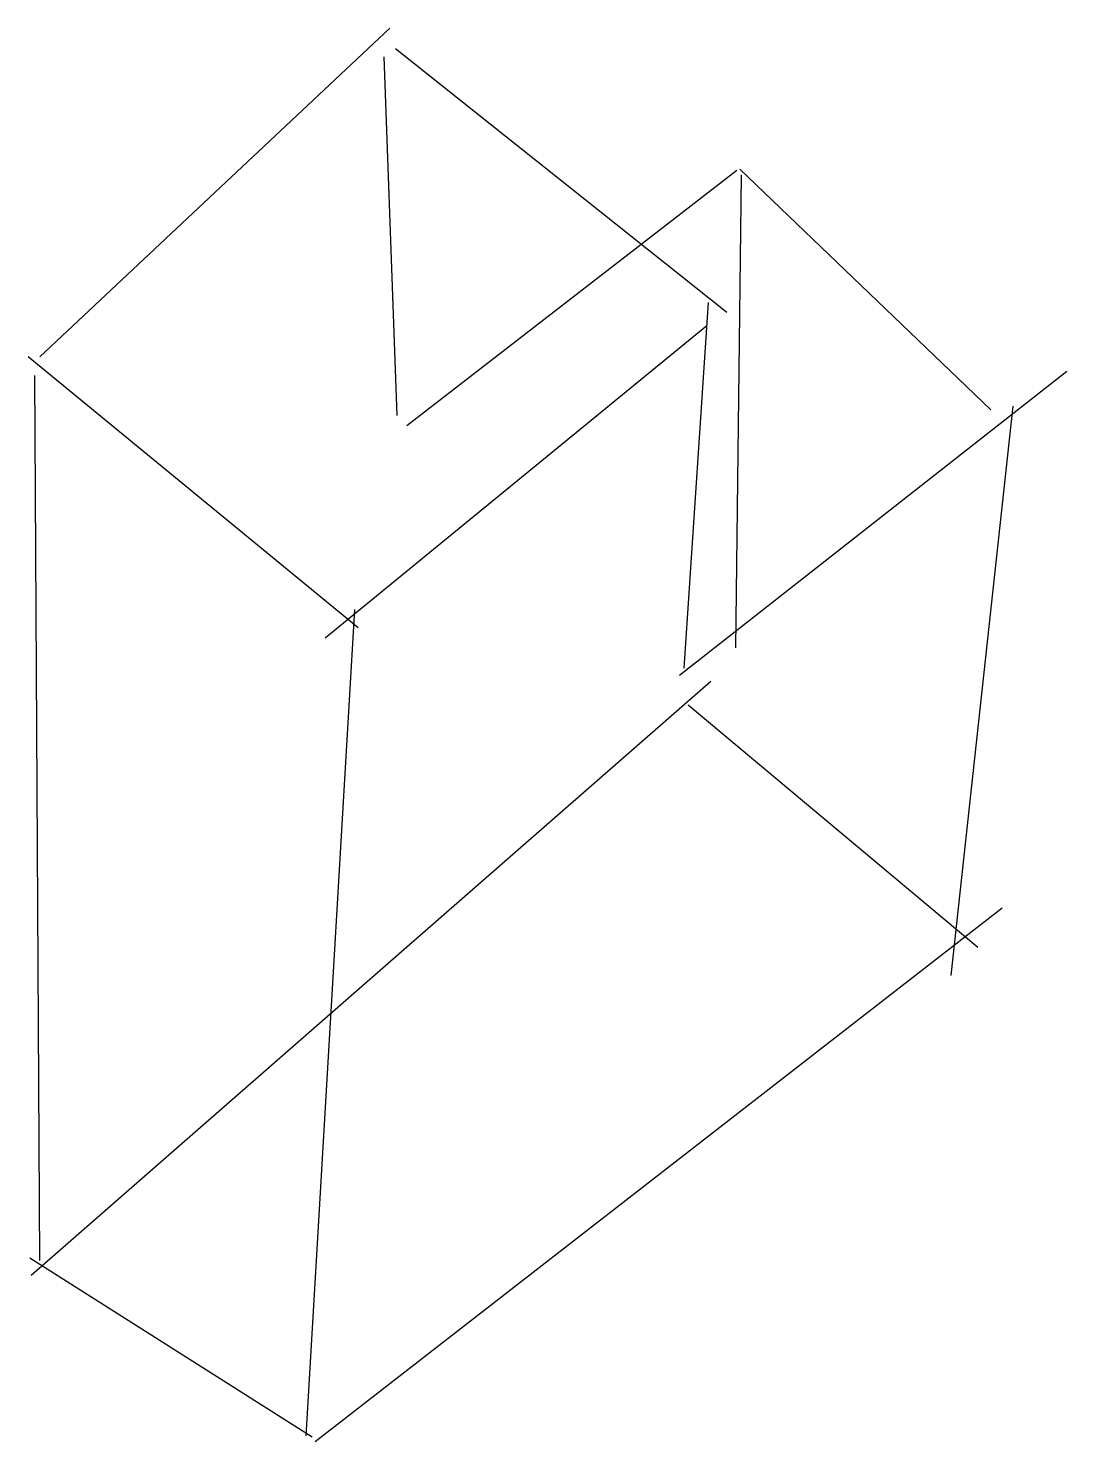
# Model space of a CAD drawing. Header units: millimetres. Extents: x 29.9 to 90.3, y 325.4 to 407.6.
import ezdxf

# ---------------------------------------------------------------- set-up
doc = ezdxf.new("R2010")
doc.units = ezdxf.units.MM
doc.layers.get('0').update_dxf_attribs({"lineweight": 30})

msp = doc.modelspace()

# ---------------------------------------------------------------- linework, layer by layer
for p, q in [((30.535, 388.513), (50.897, 407.615)), ((51.231, 406.448), (70.506, 391.11)), ((50.564, 405.947), (51.315, 385.108)), ((71.263, 399.429), (85.865, 385.425)), ((51.899, 384.524), (71.09, 399.362)), ((71.346, 399.096), (71.012, 371.588)), ((69.427, 391.677), (68.008, 370.421)), ((47.148, 372.171), (69.344, 390.343)), ((29.87, 388.526), (49.062, 372.771)), ((30.232, 387.42), (30.518, 335.983)), ((67.758, 370.004), (90.287, 387.676)), ((87.15, 385.652), (83.548, 352.542)), ((48.846, 373.814), (46.026, 325.772)), ((69.59, 369.636), (30.036, 335.111)), ((68.253, 368.288), (85.108, 354.2)), ((86.527, 356.451), (46.561, 325.437)), ((29.97, 336.132), (46.394, 325.72))]:
    msp.add_line(p, q)

doc.saveas('drawing.dxf')
